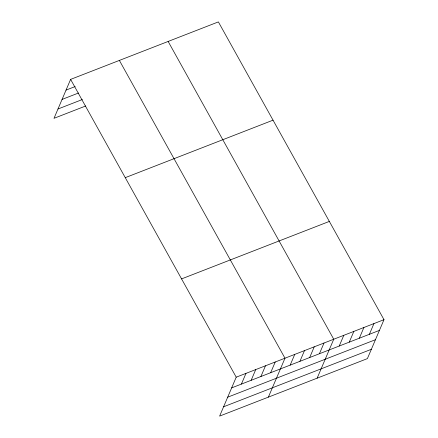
<?xml version="1.0" encoding="UTF-8"?>
<svg xmlns="http://www.w3.org/2000/svg" width="438" height="438" viewBox="0 0 438 438"><rect width="100%" height="100%" fill="white"/><g stroke="black" fill="none" stroke-linecap="round" stroke-linejoin="round"><path stroke-width="0.66" d="M383.995 319.68L236.219 377.173L219.619 416.1L367.389 358.613L383.995 319.68L218.381 21.9L70.611 79.388L54.005 118.32L85.7 105.985M241.404 384.093L245.975 373.379M251.155 380.299L255.726 369.584M260.911 376.505L265.477 365.79M270.662 372.705L275.234 361.996M268.385 397.129L284.985 358.202L119.377 60.417M290.17 365.117L294.741 354.408M299.92 361.323L304.492 350.614M309.677 357.528L314.243 346.819M319.428 353.734L324 343.025M317.145 378.158L333.751 339.231L168.143 41.446M339.231 346.031L343.803 335.322M349.278 342.122L353.849 331.413M359.33 338.213L363.896 327.504M369.376 334.303L373.948 323.594M66.039 90.102L75.183 86.543M62.07 99.415L78.528 93.009M57.975 109.007L82.36 99.519M125.263 177.658L273.033 120.171M181.567 278.902L329.343 221.414M231.653 387.887L379.423 330.394M227.678 397.195L375.454 339.707M223.588 406.787L371.364 349.3M70.611 79.388L236.219 377.173"/></g></svg>
